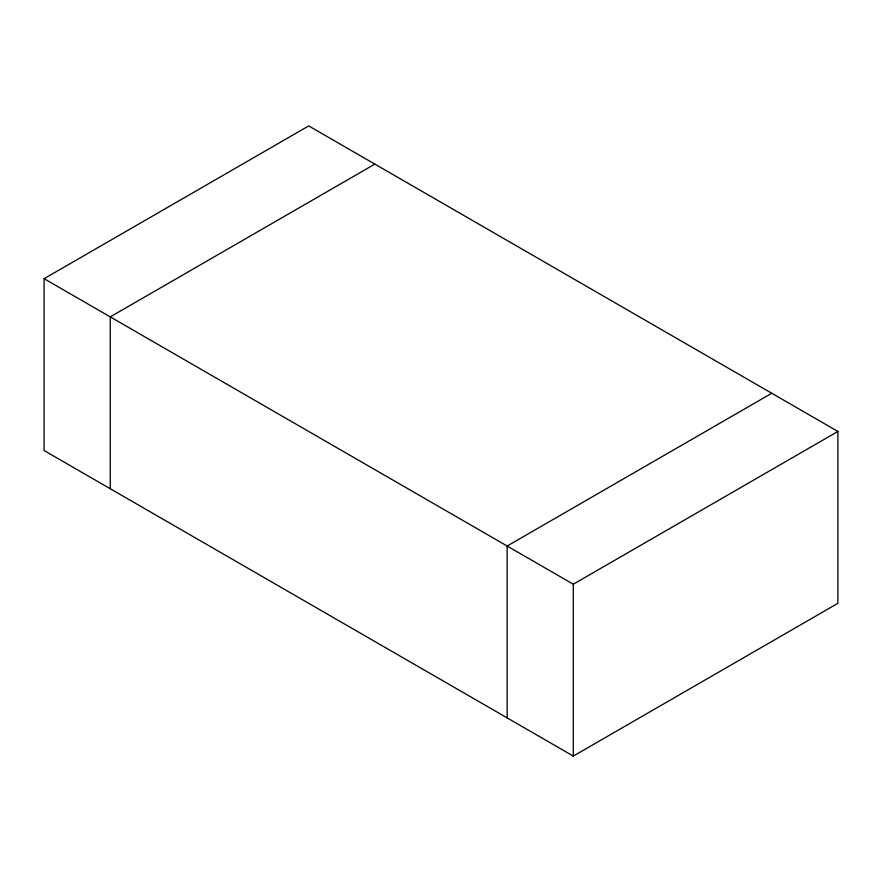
<?xml version="1.0" encoding="UTF-8"?>
<svg xmlns="http://www.w3.org/2000/svg" width="882" height="882" viewBox="0 0 882 882"><rect width="100%" height="100%" fill="white"/><g stroke="black" fill="none" stroke-linecap="round" stroke-linejoin="round"><path stroke-width="1.32" d="M44.1 278.69L308.7 125.917L837.9 431.452L837.9 603.31L573.3 756.083L44.1 450.548L44.1 278.69L573.3 584.215L837.9 431.452M374.85 164.107L110.25 316.881L110.25 488.738M771.75 393.262L507.15 546.024L507.15 717.893M573.3 584.215L573.3 756.083"/></g></svg>
